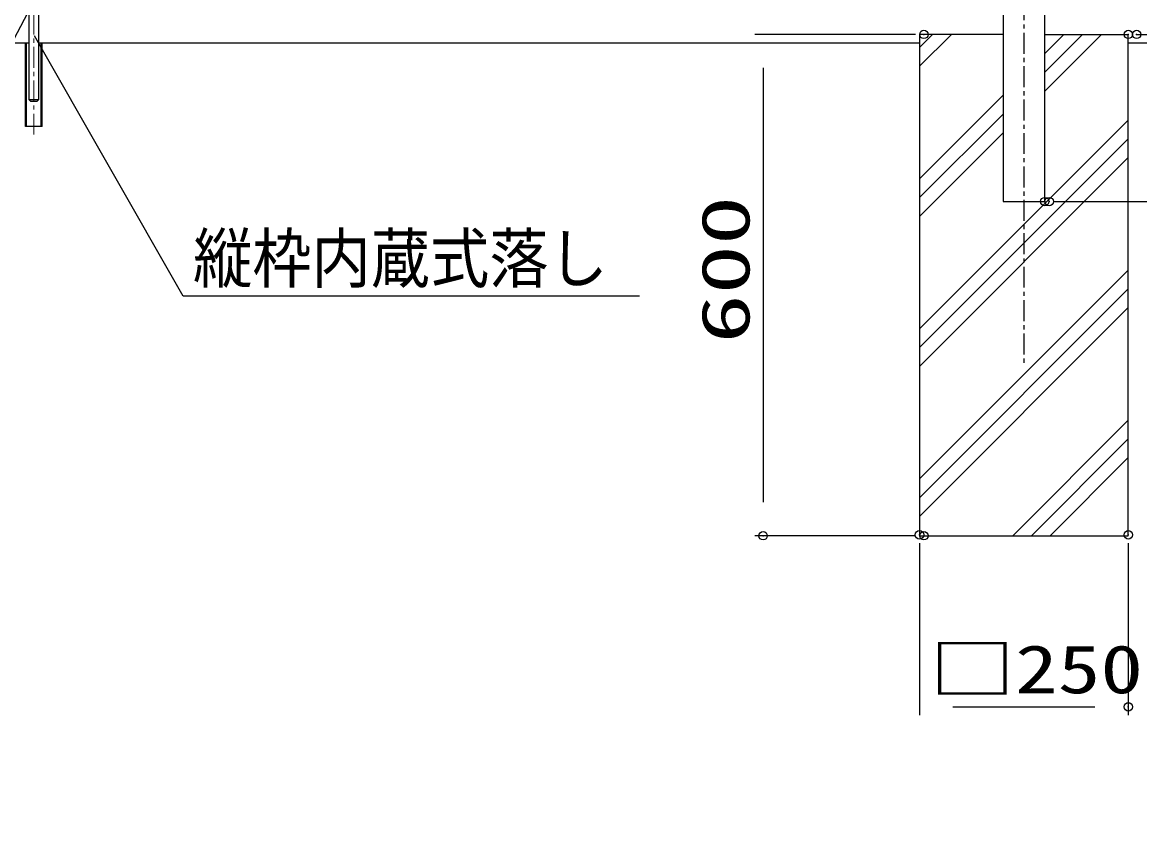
# Model space of a CAD drawing. Units: millimetres, scale not verified. Extents: x -4425 to 4425, y -3150 to 3150.
# Drawn here: x 1598 to 2936, y -1664 to -695 of the extents above; entities that cross this region are included whole.
import ezdxf
from ezdxf.enums import TextEntityAlignment as Align

# ---------------------------------------------------------------- set-up
doc = ezdxf.new("R2010")
doc.units = ezdxf.units.MM
doc.header["$LTSCALE"] = 20
doc.header["$PDMODE"] = 32
doc.header["$PDSIZE"] = 10
doc.linetypes.add('USER1', pattern=[2, 1.25, -0.25, 0.25, -0.25])
for name, color, linetype, lineweight in [('0-0_外形線', 7, 'Continuous', 25), ('0-3_寸法線', 4, 'Continuous', 25), ('0-6_LAYER04', 1, 'USER1', 25), ('1-0_軸線', 1, 'USER1', 9), ('1-2_ハッチング', 4, 'Continuous', 25), ('1-7_LAYER12', 3, 'Continuous', 25)]:
    doc.layers.add(name, color=color, linetype=linetype, lineweight=lineweight)
doc.layers.add('0-5_DEFPOINTS', color=7, linetype='Continuous')
doc.styles.add('ＭＳ ゴシック', font='')
doc.styles.get('ＭＳ ゴシック').set_extended_font_data('MS Gothic')

msp = doc.modelspace()

# ---------------------------------------------------------------- linework, layer by layer
at = {"layer": '0-0_外形線'}
for p, q in [((2772.13, 215.98), (2772.13, -909.02)), ((2822.13, -909.02), (2822.13, 215.98)), ((1605.63, -685.02), (1605.63, -787.02)), ((1617.63, -787.02), (1617.63, -685.02)), ((582.13, -719.02), (1605.63, -719.02)), ((1601.63, -819.02), (1601.63, -719.02)), ((1602.83, -819.02), (1602.83, -719.02)), ((1617.63, -719.02), (2672.13, -719.02)), ((1620.43, -819.02), (1620.43, -719.02)), ((1621.63, -819.02), (1621.63, -719.02)), ((2672.13, -709.02), (2672.13, -1309.02)), ((2772.13, -709.02), (2672.13, -709.02)), ((2822.13, -709.02), (2922.13, -709.02)), ((2922.13, -1309.02), (2922.13, -709.02)), ((2922.13, -719.02), (3147.13, -719.02)), ((1605.63, -787.02), (1617.63, -787.02)), ((1607.63, -789.02), (1605.63, -787.02)), ((1621.63, -819.02), (1601.63, -819.02)), ((2772.13, -909.02), (2822.13, -909.02)), ((2672.13, -1309.02), (2922.13, -1309.02))]:
    msp.add_line(p, q, dxfattribs=at)
msp.add_lwpolyline([(1607.63, -789.02), (1615.63, -789.02), (1617.63, -787.02)], dxfattribs=at)
at = {"layer": '0-3_寸法線'}
for p, q in [((2667.38, -709.02), (2474.82, -709.02)), ((2932.13, -709.02), (3418.26, -709.02)), ((2932.13, -709.02), (3418.26, -709.02)), ((2484.82, -749.02), (2484.82, -1269.02)), ((2832.13, -909.02), (3418.26, -909.02)), ((2837.38, -909.02), (3724.37, -909.02)), ((2667.38, -1309.02), (2474.82, -1309.02)), ((2672.13, -1317.95), (2672.13, -1523.86)), ((2922.13, -1317.95), (2922.13, -1523.86)), ((2712.13, -1513.86), (2882.13, -1513.86))]:
    msp.add_line(p, q, dxfattribs=at)
at = {"layer": '0-5_DEFPOINTS'}
for p in [(2677.38, -709.02), (2922.13, -709.02), (2932.13, -709.02), (2822.13, -909.02), (2827.38, -909.02), (2484.82, -1309.02), (2672.13, -1307.95), (2677.38, -1309.02), (2922.13, -1307.95), (2922.13, -1513.86)]:
    msp.add_point(p, dxfattribs=at)
at = {"layer": '0-6_LAYER04'}
msp.add_line((2797.13, 252.96), (2797.13, -1105.28), dxfattribs=at)
at = {"layer": '1-0_軸線'}
msp.add_line((1611.63, -828.94), (1611.63, -502.61), dxfattribs=at)
at = {"layer": '1-2_ハッチング'}
for p, q in [((2672.13, -747.15), (2710.26, -709.02)), ((2672.13, -724.7), (2687.81, -709.02)), ((2822.13, -776.75), (2889.86, -709.02)), ((2822.13, -754.3), (2867.41, -709.02)), ((2822.13, -731.85), (2844.96, -709.02)), ((2672.13, -881.85), (2772.13, -781.85)), ((2672.13, -904.3), (2772.13, -804.3)), ((2672.13, -1061.46), (2922.13, -811.46)), ((2672.13, -926.75), (2772.13, -826.75)), ((2672.13, -1083.91), (2922.13, -833.91)), ((2672.13, -1106.36), (2922.13, -856.36)), ((2672.13, -1241.06), (2922.13, -991.06)), ((2672.13, -1263.51), (2922.13, -1013.51)), ((2672.13, -1285.96), (2922.13, -1035.96)), ((2783.78, -1309.02), (2922.13, -1170.67)), ((2806.23, -1309.02), (2922.13, -1193.12)), ((2828.68, -1309.02), (2922.13, -1215.57))]:
    msp.add_line(p, q, dxfattribs=at)
at = {"layer": '1-7_LAYER12', "color": 7}
for points in [[(406.7, -1773.89), (1032.03, -1773.89), (1899.82, -119.28)], [(2337, -1022.13), (1790.41, -1022.13), (1612.63, -710.75)]]:
    msp.add_lwpolyline(points, dxfattribs=at)

# ---------------------------------------------------------------- texts
at = {"layer": '0-3_寸法線', "color": 2, "style": 'ＭＳ ゴシック', "width": 1.5}
msp.add_text('600', height=57.77, rotation=90, dxfattribs=at).set_placement((2485.92, -1079.02), align=Align.BOTTOM_LEFT)
at = {"layer": '0-3_寸法線', "color": 2, "style": 'ＭＳ ゴシック', "width": 1.3}
msp.add_text('□250', height=57.77, dxfattribs=at).set_placement((2684.13, -1514.96), align=Align.BOTTOM_LEFT)
at = {"layer": '1-7_LAYER12', "style": 'ＭＳ ゴシック', "width": 0.9}
msp.add_text('縦枠内蔵式落し', height=57.77, dxfattribs=at).set_placement((1802.41, -1023.23), align=Align.BOTTOM_LEFT)

doc.saveas('drawing.dxf')
